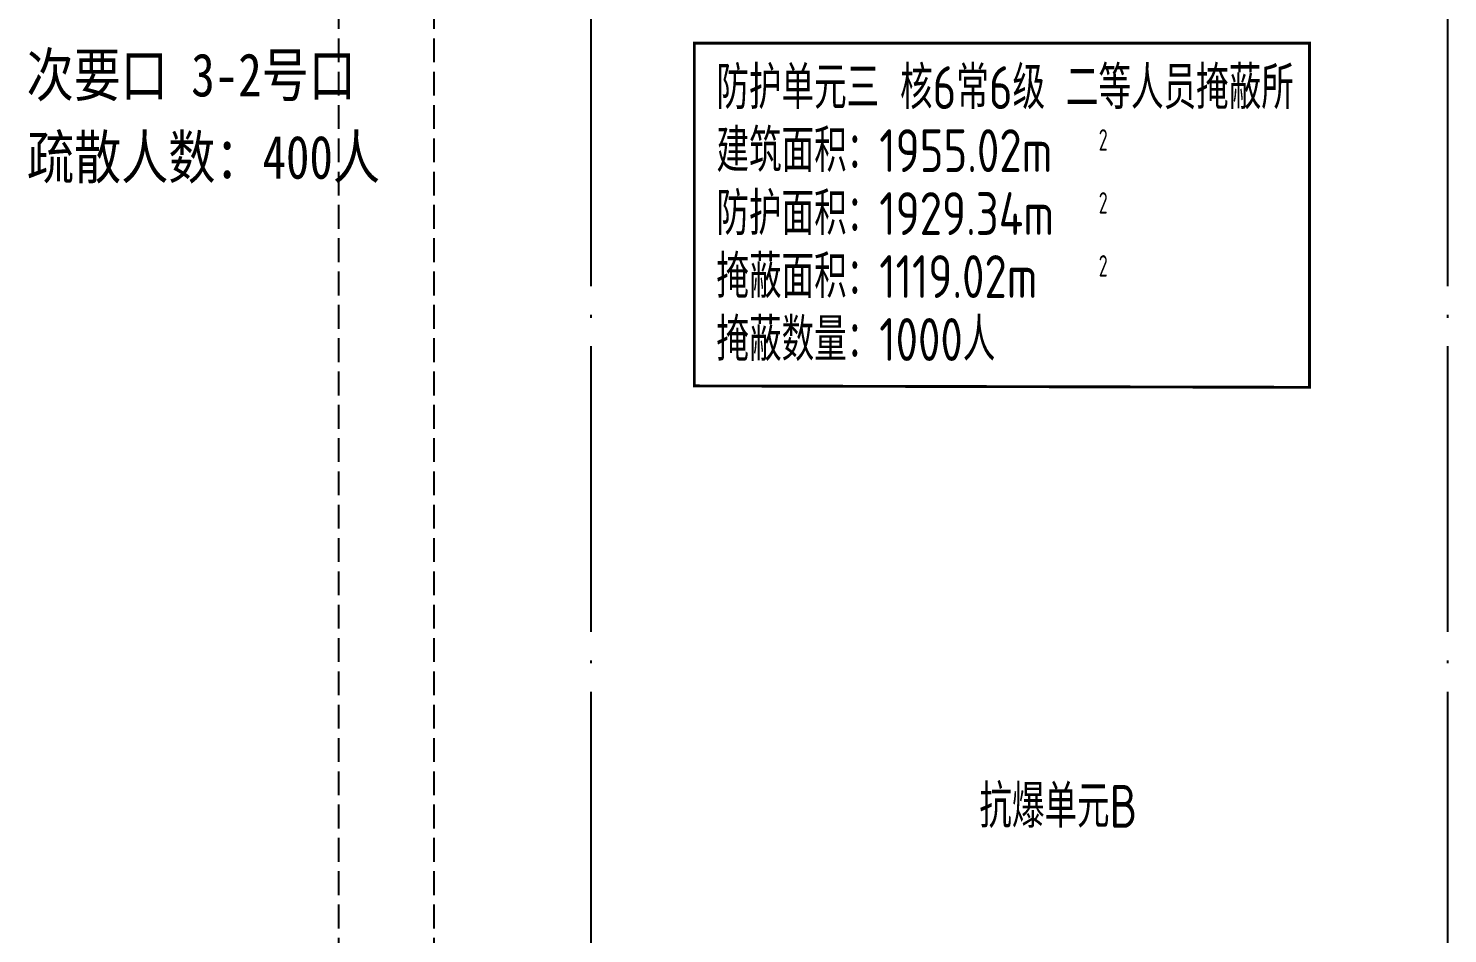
# Model space of a CAD drawing. Extents: x -473190 to 2138458, y -81875 to 2633646.
# Drawn here: x 1033950 to 1048857, y 82162 to 91673 of the extents above; entities that cross this region are included whole.
import ezdxf

# ---------------------------------------------------------------- set-up
doc = ezdxf.new("R2010")
doc.units = 0
doc.header["$LTSCALE"] = 1000
for name, pattern in [('__DASH', [0.35, 0.25, -0.1]), ('DASH', [0.35, 0.25, -0.1]), ('DOTE', [2.42, 2, -0.2, 0.02, -0.2])]:
    doc.linetypes.add(name, pattern=pattern)
for name, color, linetype in [('DOTE', 1, 'DOTE'), ('RF-KBGQ', 15, 'Continuous'), ('RF-KTK', 210, 'Continuous')]:
    doc.layers.add(name, color=color, linetype=linetype)
doc.layers.add('RF-WZ', color=110, linetype='Continuous', lineweight=0)
doc.styles.add('TYDG_01', font='', dxfattribs={"width": 0.8})
doc.styles.add('TYDG_02', font='TSSDENG', dxfattribs={"width": 0.8, "bigfont": 'TSSDCHN'})
doc.styles.get('TYDG_01').set_extended_font_data('SimSun')

# ---------------------------------------------------------------- blocks, each defined once
blk = doc.blocks.new('zsgc')
at = {"layer": 'RF-KBGQ', "color": 15, "linetype": 'DASH'}
for p, q in [((-256044.5, -221907.7), (-234619.5, -221907.7)), ((-256044.5, -222907.7), (-234619.5, -222907.7))]:
    blk.add_line(p, q, dxfattribs=at)
at = {"layer": 'RF-WZ', "style": 'TYDG_02', "width": 0.8}
blk.add_text('抗爆单元B', height=450, rotation=90, dxfattribs=at).set_placement((-244601.8, -216176.6))

msp = doc.modelspace()

# ---------------------------------------------------------------- linework, layer by layer
at = {"layer": 'DOTE', "color": 16, "linetype": 'DOTE', "ltscale": 1.5}
for p, q in [((1039856.7, 171823.5), (1039856.7, -58315.4)), ((1048856.7, 171823.5), (1048856.7, -58315.4))]:
    msp.add_line(p, q, dxfattribs=at)
at = {"layer": 'RF-WZ', "linetype": '__DASH', "ltscale": 1.5, "const_width": 30}
msp.add_lwpolyline([(1040945.3, 91516.6), (1047406.8, 91516.6), (1047406.8, 87901.6), (1040945.3, 87916.6), (1040945.3, 91516.6)], dxfattribs=at)

# ---------------------------------------------------------------- block references
at = {"rotation": 270}
msp.add_blockref('zsgc', (1260114.7, -161327.1), dxfattribs=at)

# ---------------------------------------------------------------- texts
at = {"layer": 'RF-KTK', "color": 110, "linetype": 'DASH', "style": 'TYDG_01', "width": 0.8}
for s, p in [('次要口 3-2号口 ', (1033930.7, 90957.8)), ('疏散人数：400人', (1033936.1, 90093.4))]:
    msp.add_text(s, height=453.16, dxfattribs=at).set_placement(p)
at = {"layer": 'RF-WZ', "style": 'TYDG_02'}
for s, height, width, p in [('防护单元三 核6常6级 二等人员掩蔽所', 450, 0.8, (1041176.9, 90825.2)), ('建筑面积：1955.02m', 450, 0.8, (1041176.9, 90163.7)), ('2', 225, 0.64, (1045192.3, 90388.7)), ('防护面积：1929.34m', 450, 0.8, (1041176.9, 89502.2)), ('2', 225, 0.64, (1045192.3, 89727.2)), ('掩蔽面积：1119.02m', 450, 0.8, (1041176.9, 88840.7)), ('2', 225, 0.64, (1045192.3, 89065.7)), ('掩蔽数量：1000人', 450, 0.8, (1041176.9, 88179.2))]:
    msp.add_text(s, height=height, dxfattribs=dict(at, width=width)).set_placement(p)

doc.saveas('drawing.dxf')
